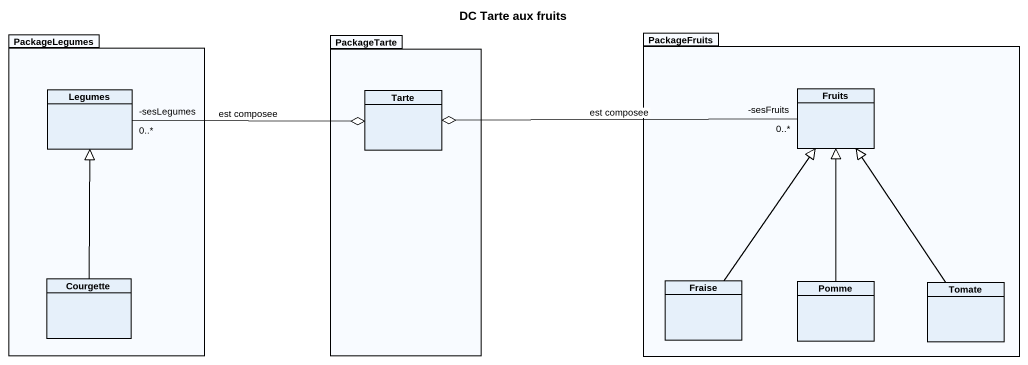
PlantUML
@startuml
title DC Tarte aux fruits
hide circle
hide empty members
package PackageLegumes {
  class Legumes
  class Courgette
}
package PackageTarte {
  class Tarte
}
package PackageFruits {
  class Fruits
  class Fraise
  class Pomme
  class Tomate
}
Legumes "-sesLegumes\n0..*" -right-o Tarte : est composee
Fruits "-sesFruits\n0..*" -left-o Tarte : est composee
Courgette -up-|> Legumes
Fraise -up-|> Fruits
Pomme -up-|> Fruits
Tomate -up-|> Fruits
@enduml
